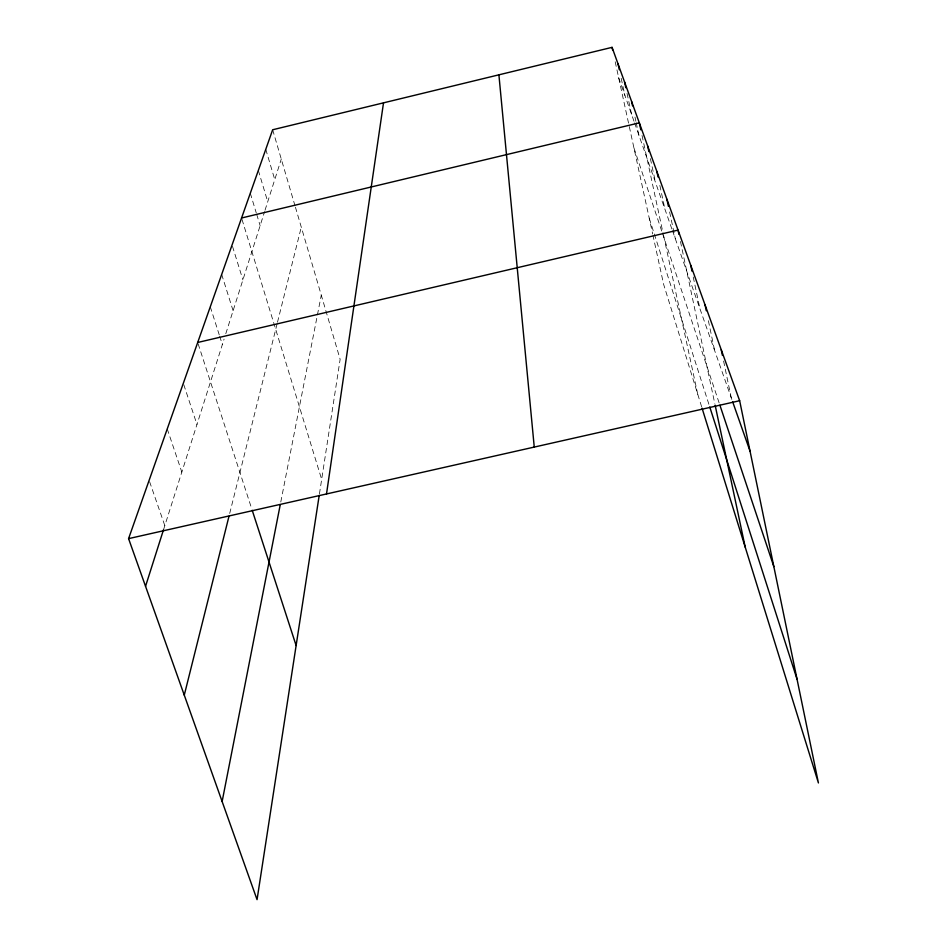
<?xml version="1.0" encoding="UTF-8"?>
<svg xmlns="http://www.w3.org/2000/svg" width="947" height="947" viewBox="0 0 947 947"><rect width="100%" height="100%" fill="white"/><g stroke="black" fill="none" stroke-linecap="round" stroke-linejoin="round"><path stroke-width="0.71" stroke-dasharray="4.74 3.55" d="M319.435 493.932L340.139 359.304L295.452 207.286M280.786 501.993L321.282 295.168M229.695 513.452L277.14 323.673M277.495 322.24L301.288 227.126M163.5 529.787L224.072 339.156M225.788 333.746L264.604 211.595M265.042 210.187L281.283 159.084M618.651 77.654L634.064 121.465M634.549 122.85L672.015 229.375M672.488 230.713L732.185 400.439M149.602 481.703L164.825 525.644M167.24 428.932L181.836 472.103M633.945 147.921L662 231.908M662.45 233.246L719.909 405.221M183.777 384.66L196.964 424.481M198.16 343.879L251.748 508.882M649.228 218.177L709.303 405.565M210.281 306.781L219.219 334.776M219.668 336.173L222.356 344.578M221.681 274.429L233.104 310.723M701.632 406.772L663.634 284.372L652.98 235.448M232.5 246.35L242.905 279.874M242.006 219.384L321.672 479.407M250.304 193.224L256.282 212.98M256.708 214.389L260.129 225.67M258.342 170.413L267.729 201.747M265.776 149.318L274.76 179.622M272.665 129.763L295.038 205.866M621.185 78.305L624.89 95.398M615.195 61.78L652.672 234.004M642.03 135.445L663.302 234.276M663.622 235.72L697.75 394.272M634.987 117.061L635.899 121.263M636.195 122.672L638.929 135.291M627.044 93.386L631.637 114.551M659.846 185.411L664.936 209.24M650.388 158.611L655.49 182.369M680.455 241.485L714.819 403.706M669.612 211.974L675.318 238.762M693.228 276.974L699.916 308.71M708.38 320.69L714.63 350.532M723.603 361.067L731.214 397.693"/><path stroke-width="1.42" d="M326.514 493.967L383.511 102.844M319.21 495.388L257.051 899.65L128.579 538.63L272.665 129.763L612.058 47.35L739.654 400.723L818.421 782.944L702.058 408.157M222.131 801.517L280.217 504.869M184.274 695.122L228.985 516.281M145.542 586.3L163.5 529.787M241.58 217.988L639.32 122.861L640.823 129.857M197.71 342.471L678.04 230.097L678.952 234.371M128.579 538.63L739.654 400.723M732.67 401.824L750.071 451.305M719.909 405.221L773.841 566.626M252.21 510.279L296.127 645.534M709.765 406.973L797.043 679.224M618.095 64.053L619.326 69.758M612.058 47.35L612.685 50.238M631.661 101.625L632.56 105.839M624.606 82.093L625.825 87.74M656.839 171.383L658.047 176.994M647.689 146.027L648.884 151.615M715.127 405.15L745.206 547.141M666.913 199.284L668.416 206.328M690.801 265.432L692.02 271.209M705.113 305.064L706.296 310.746M721.259 349.81L722.431 355.433M498.903 74.825L534.25 447.079"/></g></svg>
